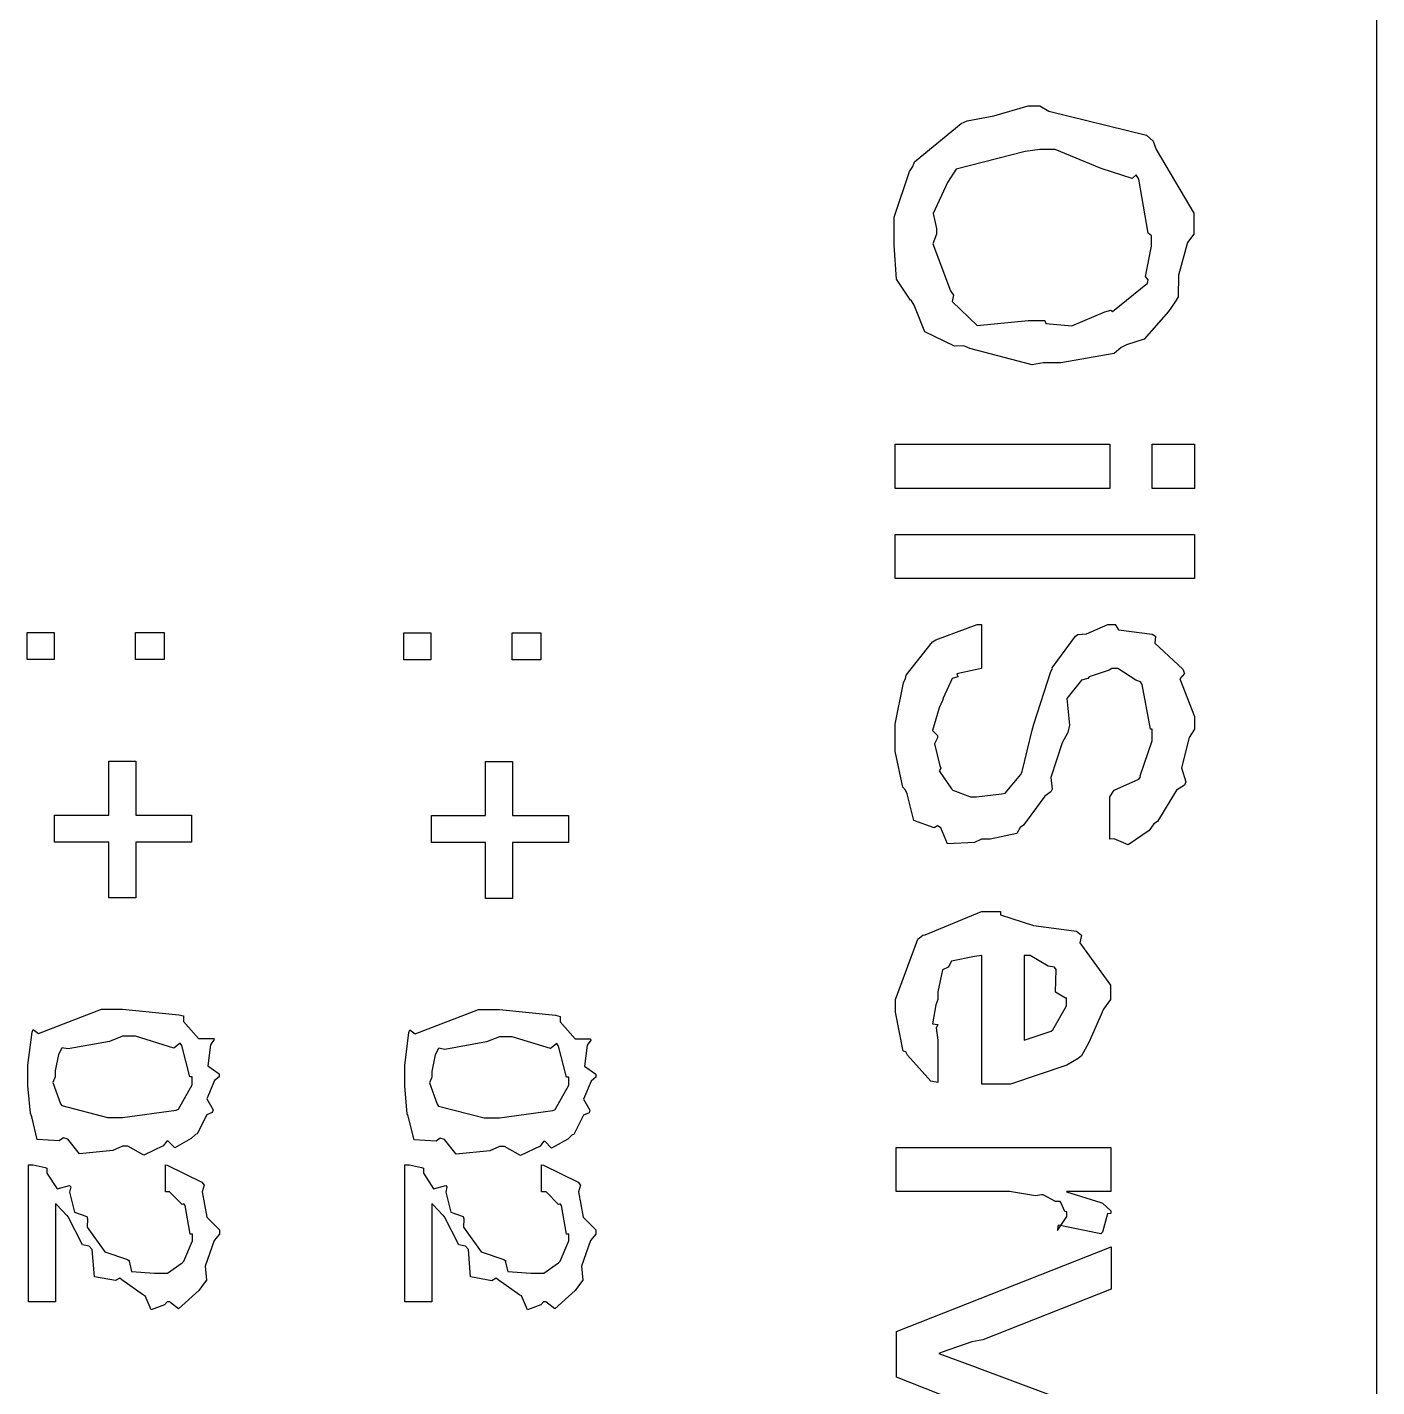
# Model space of a CAD drawing. Extents: x 0.2 to 11.6, y 0.3 to 16.2.
# Drawn here: x 1.7051 to 1.8783, y 1.0733 to 1.2477 of the extents above; entities that cross this region are included whole.
import ezdxf

# ---------------------------------------------------------------- set-up
doc = ezdxf.new("R2010")
doc.units = 0
doc.header["$MEASUREMENT"] = 0

msp = doc.modelspace()

# ---------------------------------------------------------------- linework, layer by layer
at = {"color": 0}
for p, q in [((1.87831, 0.513346), (1.87831, 4.18001)), ((1.82915, 1.23638), (1.83356, 1.23768)), ((1.83356, 1.23768), (1.83507, 1.23768)), ((1.83507, 1.23768), (1.83621, 1.23698)), ((1.83507, 1.23768), (1.83507, 1.23768)), ((1.83621, 1.23698), (1.84874, 1.23389)), ((1.81901, 1.23047), (1.82497, 1.23541)), ((1.82497, 1.23541), (1.82574, 1.23573)), ((1.82574, 1.23573), (1.82915, 1.23638)), ((1.82574, 1.23573), (1.82574, 1.23573)), ((1.84874, 1.23389), (1.84961, 1.23313)), ((1.83317, 1.23182), (1.82433, 1.22955)), ((1.83507, 1.23204), (1.83317, 1.23182)), ((1.83703, 1.23204), (1.83507, 1.23204)), ((1.83507, 1.23204), (1.83507, 1.23204)), ((1.84293, 1.2296), (1.83703, 1.23204)), ((1.84961, 1.23313), (1.84999, 1.23204)), ((1.84999, 1.23204), (1.85482, 1.2239)), ((1.81879, 1.22987), (1.81901, 1.23047)), ((1.8164, 1.22336), (1.81836, 1.22922)), ((1.81836, 1.22922), (1.81879, 1.22987)), ((1.824, 1.229), (1.82324, 1.22781)), ((1.82433, 1.22955), (1.824, 1.229)), ((1.84694, 1.22835), (1.84293, 1.2296)), ((1.84744, 1.22879), (1.84694, 1.22835)), ((1.84776, 1.22824), (1.84744, 1.22879)), ((1.84896, 1.2213), (1.84776, 1.22824)), ((1.82324, 1.22781), (1.8214, 1.22385)), ((1.8164, 1.22119), (1.8164, 1.22336)), ((1.8214, 1.22385), (1.82183, 1.2219)), ((1.85482, 1.2239), (1.85482, 1.22119)), ((1.8164, 1.21978), (1.8164, 1.22119)), ((1.82183, 1.22119), (1.82135, 1.21994)), ((1.82183, 1.2219), (1.82183, 1.22119)), ((1.84939, 1.22098), (1.84896, 1.2213)), ((1.85482, 1.22119), (1.854, 1.22011)), ((1.81668, 1.21544), (1.8164, 1.21978)), ((1.82135, 1.21994), (1.82362, 1.21392)), ((1.84864, 1.21577), (1.84939, 1.21967)), ((1.84939, 1.21967), (1.84939, 1.22098)), ((1.854, 1.22011), (1.85286, 1.21593)), ((1.81847, 1.21273), (1.81668, 1.21544)), ((1.8444, 1.21126), (1.8489, 1.2149)), ((1.84896, 1.21533), (1.84864, 1.21577)), ((1.8489, 1.2149), (1.84896, 1.21533)), ((1.85286, 1.21593), (1.85281, 1.21316)), ((1.81858, 1.21273), (1.81847, 1.21273)), ((1.81896, 1.21208), (1.81858, 1.21273)), ((1.82362, 1.21392), (1.824, 1.21338)), ((1.824, 1.21338), (1.82383, 1.21257)), ((1.82383, 1.21257), (1.82704, 1.20947)), ((1.85243, 1.21251), (1.85157, 1.21126)), ((1.85281, 1.21316), (1.85243, 1.21251)), ((1.82032, 1.20866), (1.81896, 1.21208)), ((1.83919, 1.20942), (1.84343, 1.21121)), ((1.84343, 1.21121), (1.84418, 1.21142)), ((1.84418, 1.21142), (1.8444, 1.21126)), ((1.85157, 1.21126), (1.84847, 1.20774)), ((1.82704, 1.20947), (1.83356, 1.21012)), ((1.83356, 1.21012), (1.83572, 1.21012)), ((1.83572, 1.21012), (1.83583, 1.20974)), ((1.83583, 1.20974), (1.83919, 1.20942)), ((1.82411, 1.20682), (1.82032, 1.20866)), ((1.84847, 1.20774), (1.84619, 1.20698)), ((1.82531, 1.20687), (1.82411, 1.20682)), ((1.82607, 1.20654), (1.82531, 1.20687)), ((1.8341, 1.20443), (1.82607, 1.20654)), ((1.84463, 1.20589), (1.83778, 1.2047)), ((1.84549, 1.20665), (1.84463, 1.20589)), ((1.84619, 1.20698), (1.84549, 1.20665)), ((1.8355, 1.2047), (1.8341, 1.20443)), ((1.83778, 1.2047), (1.8355, 1.2047)), ((1.81651, 1.19423), (1.84407, 1.19423)), ((1.81651, 1.18858), (1.81651, 1.19423)), ((1.81651, 1.19423), (1.81651, 1.19423)), ((1.84407, 1.19423), (1.84407, 1.18858)), ((1.8495, 1.19423), (1.85493, 1.19423)), ((1.8495, 1.18858), (1.8495, 1.19423)), ((1.8495, 1.19423), (1.8495, 1.19423)), ((1.85493, 1.19423), (1.85493, 1.18858)), ((1.84407, 1.18858), (1.81651, 1.18858)), ((1.85493, 1.18858), (1.8495, 1.18858)), ((1.81651, 1.18267), (1.85493, 1.18267)), ((1.81651, 1.17703), (1.81651, 1.18267)), ((1.81651, 1.18267), (1.81651, 1.18267)), ((1.85493, 1.18267), (1.85493, 1.17703)), ((1.85493, 1.17703), (1.81651, 1.17703)), ((1.82172, 1.16916), (1.82704, 1.17112)), ((1.82704, 1.17112), (1.82758, 1.17111)), ((1.82758, 1.17111), (1.82758, 1.16547)), ((1.82758, 1.17111), (1.82758, 1.17111)), ((1.84104, 1.16992), (1.84381, 1.17112)), ((1.84381, 1.17112), (1.84472, 1.17111)), ((1.84472, 1.17111), (1.84517, 1.17041)), ((1.70514, 1.17008), (1.70861, 1.17008)), ((1.70514, 1.16661), (1.70514, 1.17008)), ((1.70514, 1.17008), (1.70514, 1.17008)), ((1.70861, 1.17008), (1.70861, 1.16661)), ((1.71903, 1.17008), (1.72271, 1.17008)), ((1.71903, 1.16661), (1.71903, 1.17008)), ((1.71903, 1.17008), (1.71903, 1.17008)), ((1.72271, 1.17008), (1.72271, 1.16661)), ((1.75347, 1.17003), (1.75694, 1.17003)), ((1.75347, 1.16656), (1.75347, 1.17003)), ((1.75347, 1.17003), (1.75347, 1.17003)), ((1.75694, 1.17003), (1.75694, 1.16656)), ((1.76736, 1.17003), (1.77106, 1.17003)), ((1.76736, 1.16656), (1.76736, 1.17003)), ((1.76736, 1.17003), (1.76736, 1.17003)), ((1.77106, 1.17003), (1.77106, 1.16656)), ((1.81793, 1.16461), (1.82129, 1.16889)), ((1.82129, 1.16889), (1.82172, 1.16916)), ((1.82172, 1.16916), (1.82172, 1.16916)), ((1.83664, 1.16553), (1.83963, 1.1696)), ((1.83963, 1.1696), (1.83996, 1.16981)), ((1.83996, 1.16981), (1.84104, 1.16992)), ((1.83996, 1.16981), (1.83996, 1.16981)), ((1.84517, 1.17041), (1.8495, 1.16987)), ((1.8495, 1.16987), (1.84993, 1.1696)), ((1.84993, 1.1696), (1.84983, 1.16873)), ((1.84983, 1.16873), (1.8534, 1.16537)), ((1.70861, 1.16661), (1.70514, 1.16661)), ((1.72271, 1.16661), (1.71903, 1.16661)), ((1.75694, 1.16656), (1.75347, 1.16656)), ((1.77106, 1.16656), (1.76736, 1.16656)), ((1.82758, 1.16547), (1.82676, 1.16531)), ((1.83649, 1.16509), (1.83669, 1.16547)), ((1.83669, 1.16547), (1.83664, 1.16553)), ((1.84429, 1.16547), (1.84397, 1.16526)), ((1.84506, 1.16547), (1.84429, 1.16547)), ((1.84739, 1.16395), (1.84506, 1.16547)), ((1.8534, 1.16537), (1.85362, 1.16482)), ((1.81651, 1.15831), (1.8176, 1.16363)), ((1.8176, 1.16363), (1.81782, 1.16417)), ((1.81782, 1.16417), (1.81793, 1.16461)), ((1.82383, 1.16417), (1.82269, 1.16167)), ((1.82454, 1.16439), (1.82383, 1.16417)), ((1.82676, 1.16531), (1.82443, 1.16477)), ((1.82443, 1.16477), (1.82454, 1.16444)), ((1.82454, 1.16444), (1.82454, 1.16439)), ((1.83431, 1.15831), (1.83649, 1.16509)), ((1.84044, 1.16395), (1.83854, 1.16162)), ((1.84125, 1.16417), (1.84044, 1.16395)), ((1.84142, 1.16439), (1.84125, 1.16417)), ((1.84397, 1.16526), (1.84142, 1.16439)), ((1.84799, 1.16374), (1.84739, 1.16395)), ((1.84819, 1.16341), (1.84799, 1.16374)), ((1.85362, 1.16482), (1.85303, 1.16412)), ((1.85303, 1.16412), (1.85493, 1.15929)), ((1.84928, 1.15766), (1.84819, 1.16341)), ((1.82215, 1.16043), (1.82129, 1.1575)), ((1.8226, 1.16135), (1.82215, 1.16043)), ((1.82269, 1.16167), (1.8226, 1.16135)), ((1.83854, 1.16162), (1.83886, 1.1582)), ((1.85493, 1.15929), (1.85493, 1.15766)), ((1.81651, 1.15636), (1.81651, 1.15831)), ((1.82129, 1.1575), (1.82194, 1.15685)), ((1.82194, 1.15685), (1.82194, 1.15658)), ((1.83279, 1.15223), (1.8341, 1.15755)), ((1.8341, 1.15755), (1.83431, 1.15831)), ((1.83431, 1.15831), (1.83431, 1.15831)), ((1.83865, 1.15723), (1.83794, 1.15592)), ((1.83886, 1.1582), (1.83865, 1.15723)), ((1.8495, 1.15766), (1.84928, 1.15766)), ((1.8495, 1.1562), (1.8495, 1.15766)), ((1.85493, 1.15766), (1.85422, 1.15663)), ((1.81651, 1.15484), (1.81651, 1.15636)), ((1.82194, 1.15658), (1.82156, 1.15581)), ((1.82156, 1.15581), (1.82226, 1.15299)), ((1.83794, 1.15592), (1.83649, 1.15147)), ((1.84793, 1.15169), (1.8495, 1.1562)), ((1.85422, 1.15663), (1.85325, 1.15272)), ((1.7156, 1.14665), (1.7156, 1.15359)), ((1.7156, 1.15359), (1.71907, 1.15359)), ((1.71907, 1.15359), (1.71907, 1.14665)), ((1.76394, 1.14659), (1.76394, 1.15354)), ((1.76394, 1.15354), (1.76742, 1.15353)), ((1.76742, 1.15353), (1.76742, 1.14659)), ((1.81749, 1.15023), (1.81651, 1.15484)), ((1.82237, 1.15267), (1.82215, 1.15234)), ((1.82215, 1.15234), (1.82374, 1.15001)), ((1.82226, 1.15299), (1.82237, 1.15267)), ((1.83062, 1.14947), (1.83263, 1.15186)), ((1.83263, 1.15186), (1.83279, 1.15223)), ((1.83279, 1.15223), (1.83279, 1.15223)), ((1.83649, 1.15147), (1.83664, 1.14996)), ((1.84776, 1.15126), (1.84799, 1.15158)), ((1.84799, 1.15158), (1.84793, 1.15169)), ((1.85325, 1.15272), (1.85379, 1.15093)), ((1.81782, 1.14985), (1.81749, 1.15023)), ((1.81803, 1.14936), (1.81782, 1.14985)), ((1.82374, 1.15001), (1.82389, 1.14985)), ((1.82389, 1.14985), (1.82389, 1.14985)), ((1.82389, 1.14985), (1.82617, 1.14898)), ((1.83664, 1.14996), (1.83649, 1.14963)), ((1.84407, 1.14898), (1.84463, 1.14985)), ((1.84463, 1.14985), (1.84776, 1.15126)), ((1.8526, 1.14985), (1.85015, 1.14583)), ((1.85362, 1.1505), (1.8526, 1.14985)), ((1.85379, 1.15093), (1.85362, 1.1505)), ((1.8189, 1.14594), (1.81803, 1.14936)), ((1.82617, 1.14898), (1.82693, 1.14898)), ((1.82693, 1.14898), (1.83014, 1.14936)), ((1.82693, 1.14898), (1.82693, 1.14898)), ((1.83014, 1.14936), (1.8304, 1.14941)), ((1.8304, 1.14941), (1.83062, 1.14947)), ((1.83572, 1.14909), (1.83296, 1.14534)), ((1.83649, 1.14963), (1.83572, 1.14909)), ((1.84407, 1.14355), (1.84407, 1.14898)), ((1.84407, 1.14898), (1.84407, 1.14898)), ((1.70865, 1.14665), (1.7156, 1.14665)), ((1.70865, 1.14318), (1.70865, 1.14665)), ((1.70865, 1.14665), (1.70865, 1.14665)), ((1.71907, 1.14665), (1.72624, 1.14665)), ((1.72624, 1.14665), (1.72624, 1.14318)), ((1.757, 1.14659), (1.76394, 1.14659)), ((1.757, 1.14312), (1.757, 1.14659)), ((1.757, 1.14659), (1.757, 1.14659)), ((1.76742, 1.14659), (1.77458, 1.14659)), ((1.77458, 1.14659), (1.77458, 1.14312)), ((1.8215, 1.14502), (1.8189, 1.14594)), ((1.82194, 1.14529), (1.8215, 1.14502)), ((1.82237, 1.14502), (1.82194, 1.14529)), ((1.82324, 1.14296), (1.82237, 1.14502)), ((1.83257, 1.14507), (1.83214, 1.14431)), ((1.83296, 1.14534), (1.83257, 1.14507)), ((1.84912, 1.14469), (1.8464, 1.14285)), ((1.84972, 1.14551), (1.84912, 1.14469)), ((1.85015, 1.14583), (1.84972, 1.14551)), ((1.7156, 1.14318), (1.70865, 1.14318)), ((1.7156, 1.13602), (1.7156, 1.14318)), ((1.72624, 1.14318), (1.71907, 1.14318)), ((1.71907, 1.14318), (1.71907, 1.13602)), ((1.76394, 1.14312), (1.757, 1.14312)), ((1.76394, 1.13596), (1.76394, 1.14312)), ((1.77458, 1.14312), (1.76742, 1.14312)), ((1.76742, 1.14312), (1.76742, 1.13596)), ((1.82667, 1.14312), (1.82324, 1.14296)), ((1.82758, 1.14355), (1.82667, 1.14312)), ((1.82872, 1.14355), (1.82758, 1.14355)), ((1.83214, 1.14431), (1.82872, 1.14355)), ((1.84463, 1.14361), (1.84407, 1.14355)), ((1.8464, 1.14285), (1.84463, 1.14361)), ((1.71907, 1.13602), (1.7156, 1.13602)), ((1.76742, 1.13596), (1.76394, 1.13596)), ((1.82036, 1.13129), (1.82758, 1.13428)), ((1.82758, 1.13428), (1.83003, 1.13428)), ((1.83003, 1.13428), (1.83003, 1.13384)), ((1.83003, 1.13384), (1.83425, 1.13248)), ((1.83425, 1.13248), (1.83979, 1.13178)), ((1.81657, 1.12299), (1.81944, 1.13075)), ((1.81944, 1.13075), (1.82004, 1.13124)), ((1.82004, 1.13124), (1.82036, 1.13129)), ((1.83979, 1.13178), (1.84044, 1.13124)), ((1.84044, 1.13124), (1.84022, 1.13026)), ((1.84022, 1.13026), (1.84412, 1.12484)), ((1.82329, 1.12712), (1.8226, 1.12679)), ((1.8234, 1.12728), (1.82329, 1.12712)), ((1.82374, 1.12793), (1.8234, 1.12728)), ((1.82667, 1.12853), (1.82374, 1.12793)), ((1.82764, 1.12863), (1.82667, 1.12853)), ((1.82764, 1.11214), (1.82764, 1.12863)), ((1.83306, 1.12863), (1.83306, 1.11778)), ((1.83382, 1.12863), (1.83306, 1.12863)), ((1.83306, 1.12863), (1.83306, 1.12863)), ((1.83615, 1.12728), (1.83382, 1.12863)), ((1.83697, 1.12712), (1.83615, 1.12728)), ((1.83718, 1.12684), (1.83697, 1.12712)), ((1.8226, 1.12679), (1.822, 1.12397)), ((1.83708, 1.12392), (1.83718, 1.12684)), ((1.822, 1.12397), (1.822, 1.12299)), ((1.83838, 1.12315), (1.83708, 1.12392)), ((1.84412, 1.12484), (1.84412, 1.12299)), ((1.71468, 1.12174), (1.71739, 1.12175)), ((1.71739, 1.12175), (1.71739, 1.12175)), ((1.71739, 1.12175), (1.72461, 1.12104)), ((1.71739, 1.12175), (1.71739, 1.12175)), ((1.81657, 1.12137), (1.81657, 1.12299)), ((1.81657, 1.12299), (1.81657, 1.12299)), ((1.82172, 1.12229), (1.82129, 1.11985)), ((1.822, 1.12299), (1.82172, 1.12229)), ((1.83675, 1.11909), (1.83849, 1.12218)), ((1.83849, 1.12321), (1.83838, 1.12315)), ((1.83849, 1.12218), (1.83849, 1.12321)), ((1.84412, 1.12299), (1.84326, 1.12174)), ((1.7066, 1.11865), (1.71468, 1.12174)), ((1.72461, 1.12104), (1.72521, 1.12088)), ((1.72521, 1.12088), (1.72521, 1.12017)), ((1.72521, 1.12017), (1.72711, 1.118)), ((1.75493, 1.1186), (1.76303, 1.12169)), ((1.76303, 1.12169), (1.76574, 1.12169)), ((1.76574, 1.12169), (1.76574, 1.12169)), ((1.76574, 1.12169), (1.77294, 1.12098)), ((1.76574, 1.12169), (1.76574, 1.12169)), ((1.77294, 1.12098), (1.77354, 1.12082)), ((1.77354, 1.12082), (1.77354, 1.12012)), ((1.77354, 1.12012), (1.77544, 1.11795)), ((1.81754, 1.11637), (1.81657, 1.12137)), ((1.84326, 1.12174), (1.84136, 1.11746)), ((1.70524, 1.11458), (1.70578, 1.11882)), ((1.70578, 1.11882), (1.70589, 1.11914)), ((1.70589, 1.11914), (1.7066, 1.11865)), ((1.71739, 1.11827), (1.71571, 1.11762)), ((1.71903, 1.11827), (1.71739, 1.11827)), ((1.71739, 1.11827), (1.71739, 1.11827)), ((1.72396, 1.11675), (1.71903, 1.11827)), ((1.75358, 1.11453), (1.75412, 1.11876)), ((1.75412, 1.11876), (1.75424, 1.11909)), ((1.75424, 1.11909), (1.75493, 1.1186)), ((1.82129, 1.11985), (1.822, 1.11979)), ((1.822, 1.11974), (1.82178, 1.11936)), ((1.82178, 1.11936), (1.822, 1.11778)), ((1.822, 1.11979), (1.822, 1.11974)), ((1.83306, 1.11778), (1.83653, 1.11892)), ((1.83653, 1.11892), (1.83675, 1.11909)), ((1.83675, 1.11909), (1.83675, 1.11909)), ((1.70958, 1.11675), (1.70915, 1.11594)), ((1.71039, 1.11664), (1.70958, 1.11681)), ((1.70958, 1.11681), (1.70958, 1.11675)), ((1.71571, 1.11762), (1.71039, 1.11664)), ((1.72478, 1.1174), (1.72396, 1.11675)), ((1.72499, 1.11708), (1.72478, 1.1174)), ((1.72601, 1.11306), (1.72499, 1.11708)), ((1.72711, 1.118), (1.72906, 1.118)), ((1.72868, 1.11719), (1.72831, 1.11448)), ((1.72911, 1.11784), (1.72868, 1.11719)), ((1.72906, 1.118), (1.72911, 1.11784)), ((1.75792, 1.1167), (1.75749, 1.11589)), ((1.75874, 1.11659), (1.75792, 1.11675)), ((1.75792, 1.11675), (1.75792, 1.1167)), ((1.76406, 1.11757), (1.75874, 1.11659)), ((1.76574, 1.11822), (1.76406, 1.11757)), ((1.76736, 1.11822), (1.76574, 1.11822)), ((1.76574, 1.11822), (1.76574, 1.11822)), ((1.77229, 1.1167), (1.76736, 1.11822)), ((1.77311, 1.11735), (1.77229, 1.1167)), ((1.77333, 1.11702), (1.77311, 1.11735)), ((1.77436, 1.11301), (1.77333, 1.11702)), ((1.77544, 1.11795), (1.7774, 1.11795)), ((1.77701, 1.11713), (1.77664, 1.11442)), ((1.77746, 1.11778), (1.77701, 1.11713)), ((1.7774, 1.11795), (1.77746, 1.11778)), ((1.822, 1.11778), (1.822, 1.11236)), ((1.822, 1.11778), (1.822, 1.11778)), ((1.822, 1.11778), (1.822, 1.11778)), ((1.83306, 1.11778), (1.83306, 1.11778)), ((1.84136, 1.11746), (1.84044, 1.11578)), ((1.70915, 1.11594), (1.70871, 1.11382)), ((1.75749, 1.11589), (1.75706, 1.11377)), ((1.81787, 1.11626), (1.81754, 1.11637)), ((1.81808, 1.11583), (1.81787, 1.11626)), ((1.82107, 1.11252), (1.81808, 1.11583)), ((1.84, 1.1154), (1.83854, 1.11458)), ((1.84044, 1.11578), (1.84, 1.1154)), ((1.70524, 1.11306), (1.70524, 1.11458)), ((1.70524, 1.11193), (1.70524, 1.11306)), ((1.70871, 1.11306), (1.70844, 1.11236)), ((1.70871, 1.11382), (1.70871, 1.11306)), ((1.72629, 1.11306), (1.72601, 1.11306)), ((1.72629, 1.11203), (1.72629, 1.11306)), ((1.72831, 1.11448), (1.72976, 1.11344)), ((1.72976, 1.11306), (1.72917, 1.11258)), ((1.72976, 1.11344), (1.72976, 1.11306)), ((1.75358, 1.11301), (1.75358, 1.11453)), ((1.75706, 1.11377), (1.75706, 1.11301)), ((1.77664, 1.11442), (1.7781, 1.11339)), ((1.7781, 1.11339), (1.7781, 1.11301)), ((1.83854, 1.11458), (1.83132, 1.11214)), ((1.70557, 1.1084), (1.70524, 1.11193)), ((1.70844, 1.11236), (1.70942, 1.10959)), ((1.72456, 1.10894), (1.72629, 1.11203)), ((1.72917, 1.11258), (1.72819, 1.11024)), ((1.75358, 1.11187), (1.75358, 1.11301)), ((1.7539, 1.10834), (1.75358, 1.11187)), ((1.75706, 1.11301), (1.75678, 1.1123)), ((1.75678, 1.1123), (1.75776, 1.10954)), ((1.77289, 1.10888), (1.77463, 1.11198)), ((1.77463, 1.11301), (1.77436, 1.11301)), ((1.77463, 1.11198), (1.77463, 1.11301)), ((1.7775, 1.11252), (1.77653, 1.11019)), ((1.7781, 1.11301), (1.7775, 1.11252)), ((1.822, 1.11236), (1.82107, 1.11252)), ((1.82785, 1.11214), (1.82764, 1.11214)), ((1.82861, 1.11214), (1.82785, 1.11214)), ((1.82894, 1.11214), (1.82861, 1.11214)), ((1.83132, 1.11214), (1.82894, 1.11214)), ((1.70942, 1.10959), (1.70958, 1.10938)), ((1.72819, 1.11024), (1.729, 1.10883)), ((1.75776, 1.10954), (1.75792, 1.10932)), ((1.77653, 1.11019), (1.77735, 1.10878)), ((1.70568, 1.10807), (1.70557, 1.1084)), ((1.70578, 1.10775), (1.70568, 1.10807)), ((1.70958, 1.10938), (1.70958, 1.10938)), ((1.70958, 1.10938), (1.71544, 1.10786)), ((1.71544, 1.10786), (1.71739, 1.10786)), ((1.71739, 1.10786), (1.72424, 1.10878)), ((1.71739, 1.10786), (1.71739, 1.10786)), ((1.72424, 1.10878), (1.72456, 1.10894)), ((1.72456, 1.10894), (1.72456, 1.10894)), ((1.72819, 1.10818), (1.72694, 1.10574)), ((1.72889, 1.10851), (1.72819, 1.10818)), ((1.729, 1.10883), (1.72889, 1.10851)), ((1.75401, 1.10802), (1.7539, 1.10834)), ((1.75412, 1.10769), (1.75401, 1.10802)), ((1.75792, 1.10932), (1.75792, 1.10932)), ((1.75792, 1.10932), (1.76378, 1.1078)), ((1.76378, 1.1078), (1.76574, 1.1078)), ((1.76574, 1.1078), (1.77257, 1.10873)), ((1.76574, 1.1078), (1.76574, 1.1078)), ((1.77257, 1.10873), (1.77289, 1.10888)), ((1.77289, 1.10888), (1.77289, 1.10888)), ((1.77653, 1.10813), (1.77528, 1.10568)), ((1.77724, 1.10845), (1.77653, 1.10813)), ((1.77735, 1.10878), (1.77724, 1.10845)), ((1.70643, 1.10503), (1.70578, 1.10775)), ((1.75478, 1.10498), (1.75412, 1.10769)), ((1.70925, 1.10487), (1.70643, 1.10503)), ((1.70979, 1.10525), (1.70925, 1.10487)), ((1.71035, 1.10509), (1.70979, 1.10525)), ((1.71186, 1.10319), (1.71035, 1.10509)), ((1.72304, 1.10482), (1.7226, 1.10422)), ((1.72319, 1.10487), (1.72304, 1.10482)), ((1.72407, 1.10395), (1.72319, 1.10487)), ((1.72618, 1.10514), (1.72407, 1.10395)), ((1.72672, 1.10568), (1.72618, 1.10514)), ((1.72694, 1.10574), (1.72672, 1.10568)), ((1.7576, 1.10482), (1.75478, 1.10498)), ((1.75814, 1.1052), (1.7576, 1.10482)), ((1.75868, 1.10503), (1.75814, 1.1052)), ((1.76019, 1.10314), (1.75868, 1.10503)), ((1.77138, 1.10476), (1.77094, 1.10417)), ((1.77154, 1.10482), (1.77138, 1.10476)), ((1.7724, 1.1039), (1.77154, 1.10482)), ((1.77453, 1.10509), (1.7724, 1.1039)), ((1.77507, 1.10563), (1.77453, 1.10509)), ((1.77528, 1.10568), (1.77507, 1.10563)), ((1.71615, 1.10362), (1.71186, 1.10319)), ((1.71739, 1.10417), (1.71615, 1.10362)), ((1.71804, 1.10417), (1.71739, 1.10417)), ((1.72011, 1.10303), (1.71804, 1.10417)), ((1.7226, 1.10422), (1.72011, 1.10303)), ((1.76449, 1.10357), (1.76019, 1.10314)), ((1.76574, 1.10411), (1.76449, 1.10357)), ((1.76639, 1.10411), (1.76574, 1.10411)), ((1.76844, 1.10297), (1.76639, 1.10411)), ((1.77094, 1.10417), (1.76844, 1.10297)), ((1.81662, 1.104), (1.84418, 1.104)), ((1.81662, 1.09836), (1.81662, 1.104)), ((1.81662, 1.104), (1.81662, 1.104)), ((1.84418, 1.104), (1.84418, 1.09836)), ((1.70529, 1.0842), (1.70529, 1.10178)), ((1.70529, 1.10178), (1.70589, 1.10178)), ((1.70589, 1.10178), (1.70746, 1.10145)), ((1.70746, 1.10145), (1.70768, 1.10135)), ((1.70768, 1.10135), (1.70768, 1.10069)), ((1.72287, 1.09831), (1.72287, 1.10178)), ((1.72287, 1.10178), (1.72308, 1.10173)), ((1.72308, 1.10173), (1.72754, 1.09956)), ((1.75358, 1.0842), (1.75358, 1.10178)), ((1.75358, 1.10178), (1.75418, 1.10178)), ((1.75418, 1.10178), (1.75575, 1.10145)), ((1.75575, 1.10145), (1.75597, 1.10134)), ((1.75597, 1.10134), (1.75597, 1.10069)), ((1.77115, 1.09831), (1.77115, 1.10178)), ((1.77115, 1.10178), (1.77138, 1.10172)), ((1.77138, 1.10172), (1.77582, 1.09955)), ((1.70768, 1.10069), (1.70899, 1.09869)), ((1.70899, 1.09869), (1.71056, 1.09912)), ((1.71056, 1.09912), (1.71072, 1.09896)), ((1.72754, 1.09956), (1.72786, 1.09918)), ((1.72786, 1.09918), (1.7276, 1.09831)), ((1.75597, 1.10069), (1.75726, 1.09869)), ((1.75726, 1.09869), (1.75885, 1.09912)), ((1.75885, 1.09912), (1.759, 1.09896)), ((1.77582, 1.09955), (1.77615, 1.09917)), ((1.77615, 1.09917), (1.77587, 1.09831)), ((1.71072, 1.09896), (1.71056, 1.09825)), ((1.71056, 1.09825), (1.71121, 1.0957)), ((1.72342, 1.09831), (1.72287, 1.09831)), ((1.72504, 1.09668), (1.72342, 1.09831)), ((1.7276, 1.09831), (1.72819, 1.09505)), ((1.759, 1.09896), (1.75885, 1.09825)), ((1.75885, 1.09825), (1.7595, 1.0957)), ((1.77171, 1.09831), (1.77115, 1.09831)), ((1.77333, 1.09668), (1.77171, 1.09831)), ((1.77587, 1.09831), (1.77647, 1.09505)), ((1.83008, 1.09836), (1.81662, 1.09836)), ((1.83117, 1.09836), (1.83008, 1.09836)), ((1.83453, 1.09782), (1.83117, 1.09836)), ((1.83529, 1.09793), (1.83453, 1.09782)), ((1.8355, 1.09793), (1.83529, 1.09793)), ((1.83708, 1.09706), (1.8355, 1.09793)), ((1.83854, 1.09836), (1.83849, 1.09831)), ((1.83849, 1.09831), (1.84289, 1.09695)), ((1.84418, 1.09836), (1.83854, 1.09836)), ((1.70888, 1.09668), (1.70876, 1.09679)), ((1.70876, 1.09679), (1.70876, 1.0842)), ((1.71024, 1.09527), (1.70888, 1.09668)), ((1.71121, 1.0957), (1.71278, 1.09516)), ((1.72526, 1.09679), (1.72504, 1.09668)), ((1.72542, 1.09657), (1.72526, 1.09679)), ((1.72607, 1.09288), (1.72542, 1.09657)), ((1.75717, 1.09668), (1.75706, 1.09679)), ((1.75706, 1.09679), (1.75706, 1.0842)), ((1.75851, 1.09527), (1.75717, 1.09668)), ((1.7595, 1.0957), (1.76107, 1.09516)), ((1.77354, 1.09679), (1.77333, 1.09668)), ((1.77371, 1.09657), (1.77354, 1.09679)), ((1.77436, 1.09288), (1.77371, 1.09657)), ((1.83768, 1.09706), (1.83708, 1.09706)), ((1.83778, 1.09695), (1.83768, 1.09706)), ((1.83826, 1.09581), (1.83778, 1.09695)), ((1.83854, 1.09576), (1.83826, 1.09581)), ((1.83854, 1.09516), (1.83854, 1.09576)), ((1.84289, 1.09695), (1.8431, 1.09684)), ((1.8431, 1.09684), (1.8431, 1.09684)), ((1.8431, 1.09684), (1.84418, 1.09586)), ((1.84418, 1.09586), (1.84418, 1.09554)), ((1.71029, 1.09527), (1.71024, 1.09527)), ((1.71039, 1.09511), (1.71029, 1.09527)), ((1.71224, 1.09152), (1.71039, 1.09511)), ((1.71278, 1.09516), (1.71289, 1.09483)), ((1.71289, 1.09483), (1.71283, 1.0938)), ((1.72819, 1.09505), (1.72982, 1.09343)), ((1.75857, 1.09527), (1.75851, 1.09527)), ((1.75868, 1.0951), (1.75857, 1.09527)), ((1.76053, 1.09152), (1.75868, 1.0951)), ((1.76107, 1.09516), (1.76118, 1.09483)), ((1.76118, 1.09483), (1.76113, 1.0938)), ((1.77647, 1.09505), (1.7781, 1.09342)), ((1.83735, 1.09337), (1.83854, 1.09516)), ((1.8374, 1.09391), (1.83735, 1.09337)), ((1.83746, 1.09402), (1.8374, 1.09391)), ((1.84289, 1.09293), (1.83746, 1.09402)), ((1.84375, 1.09549), (1.8431, 1.09315)), ((1.84418, 1.09554), (1.84375, 1.09549)), ((1.71283, 1.0938), (1.71511, 1.0906)), ((1.72635, 1.09288), (1.72607, 1.09288)), ((1.72635, 1.09201), (1.72635, 1.09288)), ((1.72982, 1.09288), (1.72911, 1.09207)), ((1.72982, 1.09343), (1.72982, 1.09288)), ((1.76113, 1.0938), (1.7634, 1.0906)), ((1.77463, 1.09288), (1.77436, 1.09288)), ((1.77463, 1.09201), (1.77463, 1.09288)), ((1.7781, 1.09288), (1.7774, 1.09207)), ((1.7781, 1.09342), (1.7781, 1.09288)), ((1.8431, 1.09315), (1.84289, 1.09293)), ((1.71311, 1.09136), (1.71224, 1.09152)), ((1.71349, 1.09093), (1.71311, 1.09136)), ((1.71376, 1.0874), (1.71349, 1.09093)), ((1.71511, 1.0906), (1.71799, 1.08963)), ((1.72526, 1.08941), (1.72635, 1.09201)), ((1.72911, 1.09207), (1.72797, 1.08876)), ((1.76139, 1.09136), (1.76053, 1.09152)), ((1.76178, 1.09093), (1.76139, 1.09136)), ((1.76204, 1.0874), (1.76178, 1.09093)), ((1.7634, 1.0906), (1.76628, 1.08963)), ((1.77354, 1.08941), (1.77463, 1.09201)), ((1.7774, 1.09207), (1.77626, 1.08876)), ((1.81668, 1.0804), (1.84424, 1.09125)), ((1.84424, 1.09125), (1.84424, 1.08583)), ((1.71799, 1.08963), (1.71832, 1.08941)), ((1.71832, 1.08941), (1.71821, 1.08941)), ((1.71821, 1.08941), (1.71853, 1.08811)), ((1.72314, 1.08789), (1.72504, 1.08919)), ((1.72504, 1.08919), (1.72526, 1.08941)), ((1.72526, 1.08941), (1.72526, 1.08941)), ((1.72797, 1.08876), (1.72814, 1.08697)), ((1.76628, 1.08963), (1.7666, 1.08941)), ((1.7666, 1.08941), (1.76649, 1.08941)), ((1.76649, 1.08941), (1.76682, 1.08811)), ((1.77143, 1.08789), (1.77333, 1.08919)), ((1.77333, 1.08919), (1.77354, 1.08941)), ((1.77354, 1.08941), (1.77354, 1.08941)), ((1.77626, 1.08876), (1.77642, 1.08697)), ((1.71647, 1.08692), (1.71376, 1.0874)), ((1.71701, 1.08724), (1.71647, 1.08692)), ((1.71729, 1.08702), (1.71701, 1.08724)), ((1.72006, 1.08507), (1.71729, 1.08702)), ((1.71853, 1.08811), (1.72146, 1.08789)), ((1.72146, 1.08789), (1.72244, 1.08789)), ((1.72244, 1.08789), (1.72314, 1.08789)), ((1.72814, 1.08697), (1.72786, 1.08659)), ((1.76476, 1.08691), (1.76204, 1.0874)), ((1.76531, 1.08724), (1.76476, 1.08691)), ((1.76557, 1.08702), (1.76531, 1.08724)), ((1.76833, 1.08507), (1.76557, 1.08702)), ((1.76682, 1.08811), (1.76975, 1.08789)), ((1.76975, 1.08789), (1.77072, 1.08789)), ((1.77072, 1.08789), (1.77143, 1.08789)), ((1.77642, 1.08697), (1.77615, 1.08659)), ((1.72715, 1.08567), (1.72456, 1.08328)), ((1.72786, 1.08659), (1.72715, 1.08567)), ((1.77544, 1.08567), (1.77285, 1.08328)), ((1.77615, 1.08659), (1.77544, 1.08567)), ((1.84424, 1.08583), (1.82775, 1.07932)), ((1.70876, 1.0842), (1.70529, 1.0842)), ((1.70876, 1.0842), (1.70876, 1.0842)), ((1.72026, 1.08496), (1.72006, 1.08507)), ((1.72006, 1.08507), (1.72006, 1.08507)), ((1.72103, 1.08317), (1.72026, 1.08496)), ((1.72276, 1.08382), (1.72103, 1.08317)), ((1.72308, 1.0842), (1.72276, 1.08382)), ((1.72342, 1.0842), (1.72308, 1.0842)), ((1.72456, 1.08328), (1.72342, 1.0842)), ((1.75706, 1.0842), (1.75358, 1.0842)), ((1.75706, 1.0842), (1.75706, 1.0842)), ((1.76856, 1.08496), (1.76833, 1.08507)), ((1.76833, 1.08507), (1.76833, 1.08507)), ((1.76932, 1.08317), (1.76856, 1.08496)), ((1.77106, 1.08382), (1.76932, 1.08317)), ((1.77138, 1.0842), (1.77106, 1.08382)), ((1.77169, 1.0842), (1.77138, 1.0842)), ((1.77285, 1.08328), (1.77169, 1.0842)), ((1.81668, 1.07454), (1.81668, 1.0804)), ((1.81668, 1.0804), (1.81668, 1.0804)), ((1.82633, 1.07905), (1.82254, 1.07775)), ((1.82775, 1.07932), (1.82633, 1.07905)), ((1.82254, 1.07775), (1.8221, 1.07758)), ((1.8221, 1.07758), (1.8221, 1.07758)), ((1.8221, 1.07758), (1.82676, 1.07584)), ((1.82676, 1.07584), (1.82731, 1.07563)), ((1.82731, 1.07563), (1.84424, 1.06934)), ((1.84424, 1.06369), (1.81668, 1.07454))]:
    msp.add_line(p, q, dxfattribs=at)

doc.saveas('drawing.dxf')
